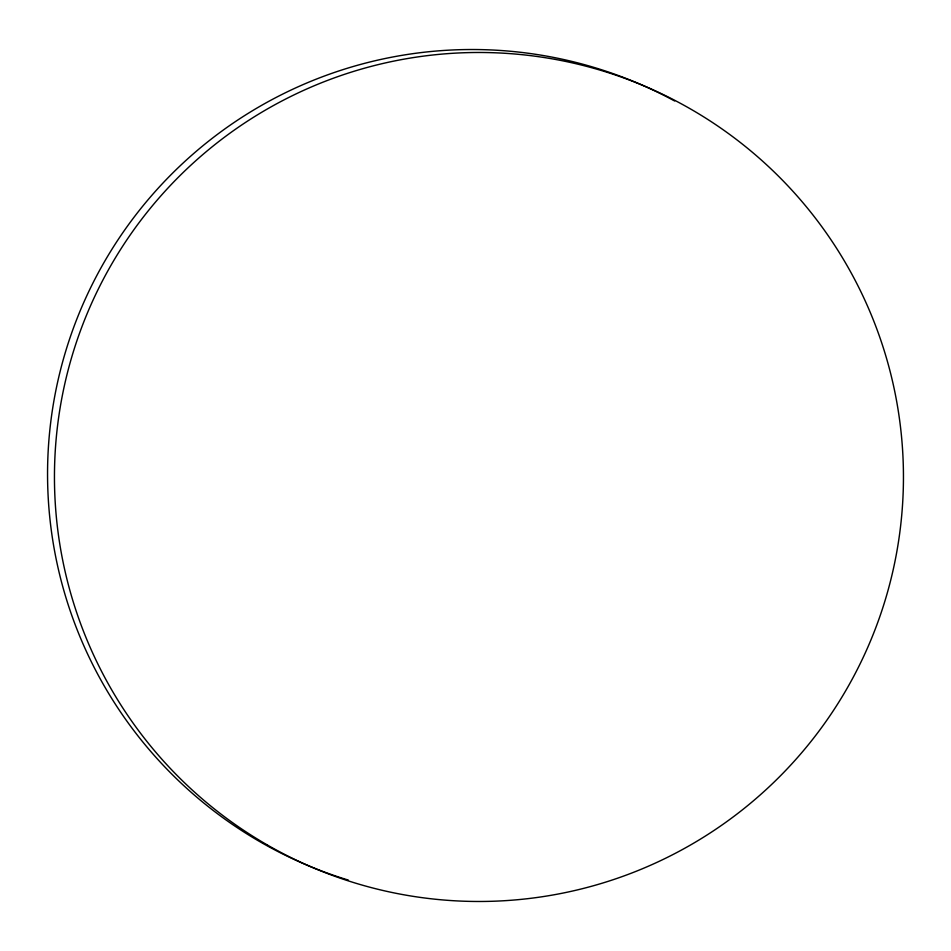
<?xml version="1.0" encoding="UTF-8"?>
<svg xmlns="http://www.w3.org/2000/svg" width="951" height="951" viewBox="0 0 951 951"><rect width="100%" height="100%" fill="white"/><g stroke="black" fill="none" stroke-linecap="round" stroke-linejoin="round"><path stroke-width="1.43" d="M348.363 880.103A424.503 424.503 0 0 1 80.502 310.038A424.503 424.503 0 0 1 674.651 100.984M266.696 844.607A424.503 424.503 0 0 0 903.45 476.974A424.503 424.503 0 0 0 266.696 109.353A424.503 424.503 0 0 0 266.696 844.607"/></g></svg>
